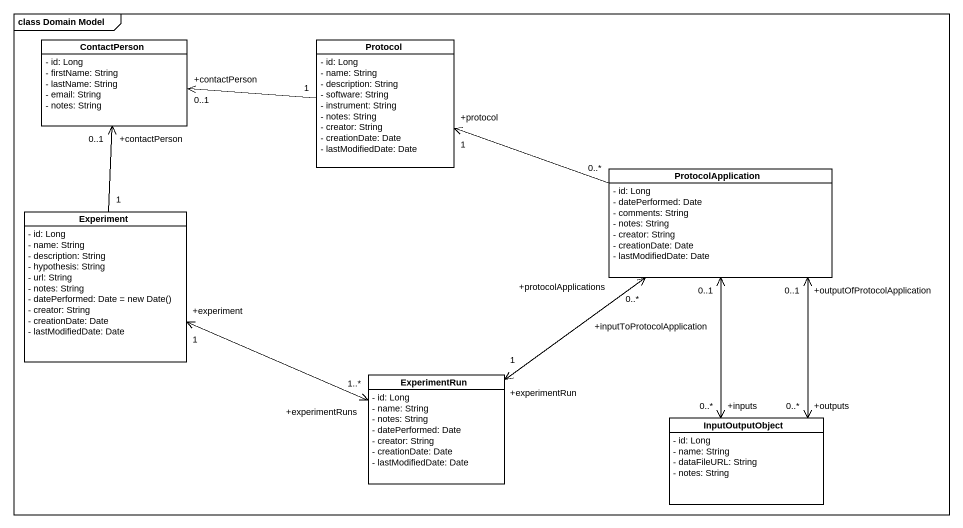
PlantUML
@startuml
mainframe class Domain Model
hide circle
hide empty members
skinparam classAttributeIconSize 0
class ContactPerson {
  - id: Long
  - firstName: String
  - lastName: String
  - email: String
  - notes: String
}
class "Protocol" as Protocol_ {
  - id: Long
  - name: String
  - description: String
  - software: String
  - instrument: String
  - notes: String
  - creator: String
  - creationDate: Date
  - lastModifiedDate: Date
}
class ProtocolApplication {
  - id: Long
  - datePerformed: Date
  - comments: String
  - notes: String
  - creator: String
  - creationDate: Date
  - lastModifiedDate: Date
}
class Experiment {
  - id: Long
  - name: String
  - description: String
  - hypothesis: String
  - url: String
  - notes: String
  {field} - datePerformed: Date = new Date()
  - creator: String
  - creationDate: Date
  - lastModifiedDate: Date
}
class ExperimentRun {
  - id: Long
  - name: String
  - notes: String
  - datePerformed: Date
  - creator: String
  - creationDate: Date
  - lastModifiedDate: Date
}
class InputOutputObject {
  - id: Long
  - name: String
  - dataFileURL: String
  - notes: String
}
Protocol_ "1" -left-> "+contactPerson\n0..1" ContactPerson
ProtocolApplication "0..*" -left-> "+protocol\n1" Protocol_
ProtocolApplication "+outputOfProtocolApplication\n0..1" <--> "+outputs\n0..*" InputOutputObject
ProtocolApplication "+inputToProtocolApplication\n0..1" <--> "+inputs\n0..*" InputOutputObject
Experiment "1" -up-> "+contactPerson\n0..1" ContactPerson
Experiment "+experiment\n1" <-right-> "+experimentRuns\n1..*" ExperimentRun
ExperimentRun "+experimentRun\n1" <-up-> "+protocolApplications\n0..*" ProtocolApplication
@enduml
